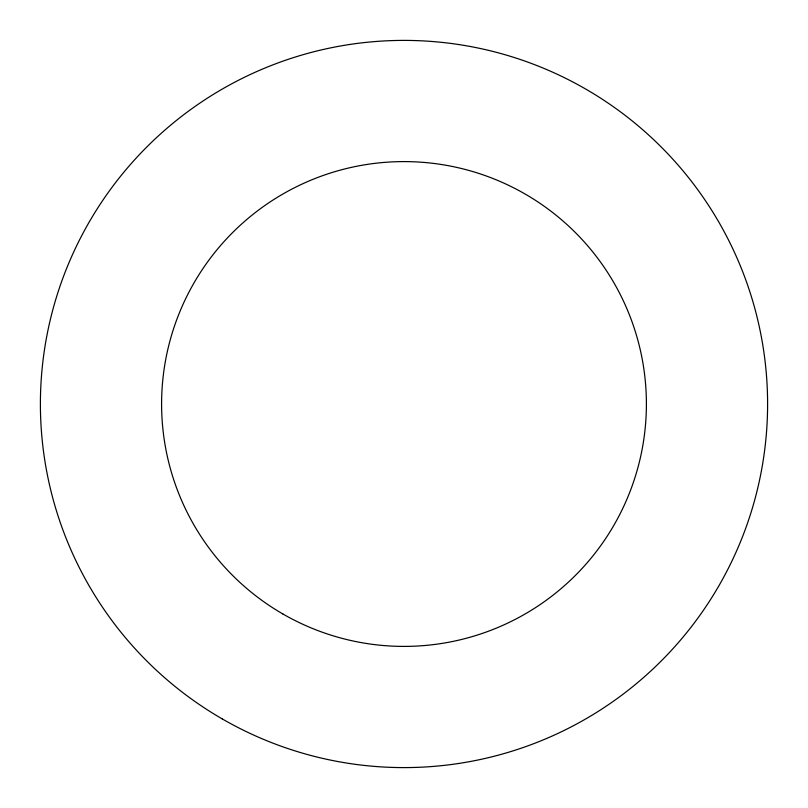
<?xml version="1.0" encoding="UTF-8"?>
<svg xmlns="http://www.w3.org/2000/svg" width="808" height="808" viewBox="0 0 808 808"><rect width="100%" height="100%" fill="white"/><g stroke="black" fill="none" stroke-linecap="round" stroke-linejoin="round"><path stroke-width="1.21" d="M282.8 613.928A242.4 242.4 0 0 0 646.4 404A242.4 242.4 0 0 0 282.8 194.072A242.4 242.4 0 0 0 282.8 613.928M222.2 718.888A363.6 363.6 0 0 0 767.6 404A363.6 363.6 0 0 0 222.2 89.112A363.6 363.6 0 0 0 222.2 718.888"/></g></svg>
